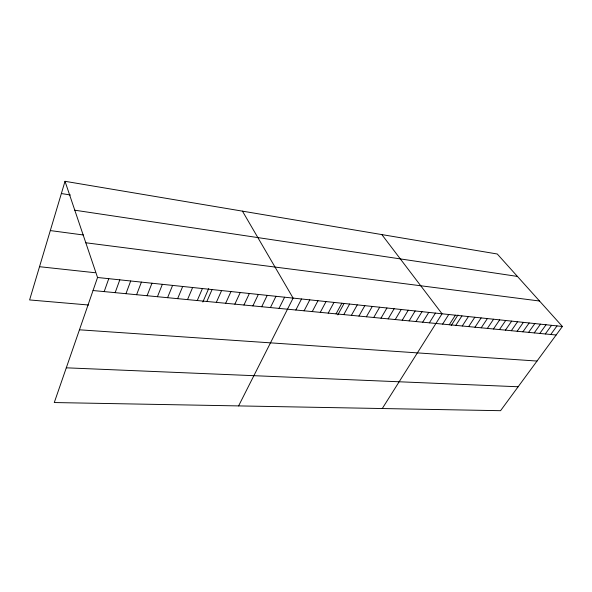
<?xml version="1.0" encoding="UTF-8"?>
<svg xmlns="http://www.w3.org/2000/svg" width="592" height="592" viewBox="0 0 592 592"><rect width="100%" height="100%" fill="white"/><g stroke="black" fill="none" stroke-linecap="round" stroke-linejoin="round"><path stroke-width="0.89" d="M65.016 181.307L97.547 277.493L54.279 402.545L500.558 410.693L562.4 326.473L497.273 253.998L65.016 181.307L29.6 299.944L88.556 305.006M104.177 291.597L108.765 278.677M115.151 292.655L119.813 279.838M125.955 293.691L130.691 280.985M136.604 294.712L141.407 282.118M147.09 295.719L151.959 283.228M157.42 296.71L162.356 284.323M167.595 297.695L172.598 285.403M177.63 298.657L182.684 286.469M187.516 299.604L192.629 287.512M197.254 300.536L202.427 288.548M202.834 302.016L208.68 288.6M206.86 301.461L212.084 289.562M216.324 302.371L221.6 290.568M225.663 303.267L230.984 291.553M234.861 304.155L240.234 292.529M243.941 305.021L249.358 293.491M252.888 305.886L258.349 294.439M261.716 306.73L267.221 295.371M270.426 307.566L275.968 296.296M279.017 308.395L284.597 297.206M238.591 405.912L293.107 298.102L242.446 211.144M295.852 310.008L301.506 298.982M304.103 310.8L309.794 299.855M312.25 311.584L317.971 300.721M320.287 312.354L326.037 301.572M328.22 313.116L333.999 302.408M336.049 313.871L341.858 303.237M337.803 314.885L343.93 303.711M343.774 314.611L349.613 304.051M351.404 315.344L357.272 304.858M358.944 316.069L364.827 305.657M366.381 316.779L372.294 306.441M373.73 317.49L379.664 307.218M380.982 318.185L386.939 307.988M388.152 318.873L394.131 308.743M395.227 319.554L401.228 309.49M402.22 320.228L408.236 310.23M409.124 320.886L415.162 310.963M415.947 321.545L422.007 311.681M422.695 322.189L428.763 312.391M429.355 322.832L435.438 313.094M382.269 408.532L442.039 313.79L381.825 234.58M442.638 324.105L448.751 314.5M449.261 324.742L455.389 315.196M451.163 325.578L457.986 314.981M455.803 325.371L461.945 315.891M462.263 325.992L468.42 316.572M468.649 326.606L474.821 317.245M474.962 327.213L481.141 317.911M481.2 327.813L487.386 318.57M487.371 328.405L493.565 319.221M493.462 328.989L499.67 319.865M499.485 329.566L505.701 320.501M505.442 330.136L511.666 321.13M511.333 330.706L517.563 321.752M517.156 331.261L523.387 322.359M522.914 331.816L529.152 322.973M528.604 332.364L534.85 323.572M534.228 332.904L540.481 324.164M539.8 333.437L546.053 324.749M545.306 333.962L551.559 325.334M550.745 334.487L557.013 325.903M66.289 367.817L518.126 386.761M79.446 329.803L537.011 361.053M93.033 290.531L556.132 335.005M97.547 277.493L562.4 326.473M39.523 266.703L95.134 272.734M85.803 242.772L539.519 301.01M50.313 230.577L83.465 235.002M74.792 210.204L517.423 276.42M61.368 193.54L70.411 194.983"/></g></svg>
